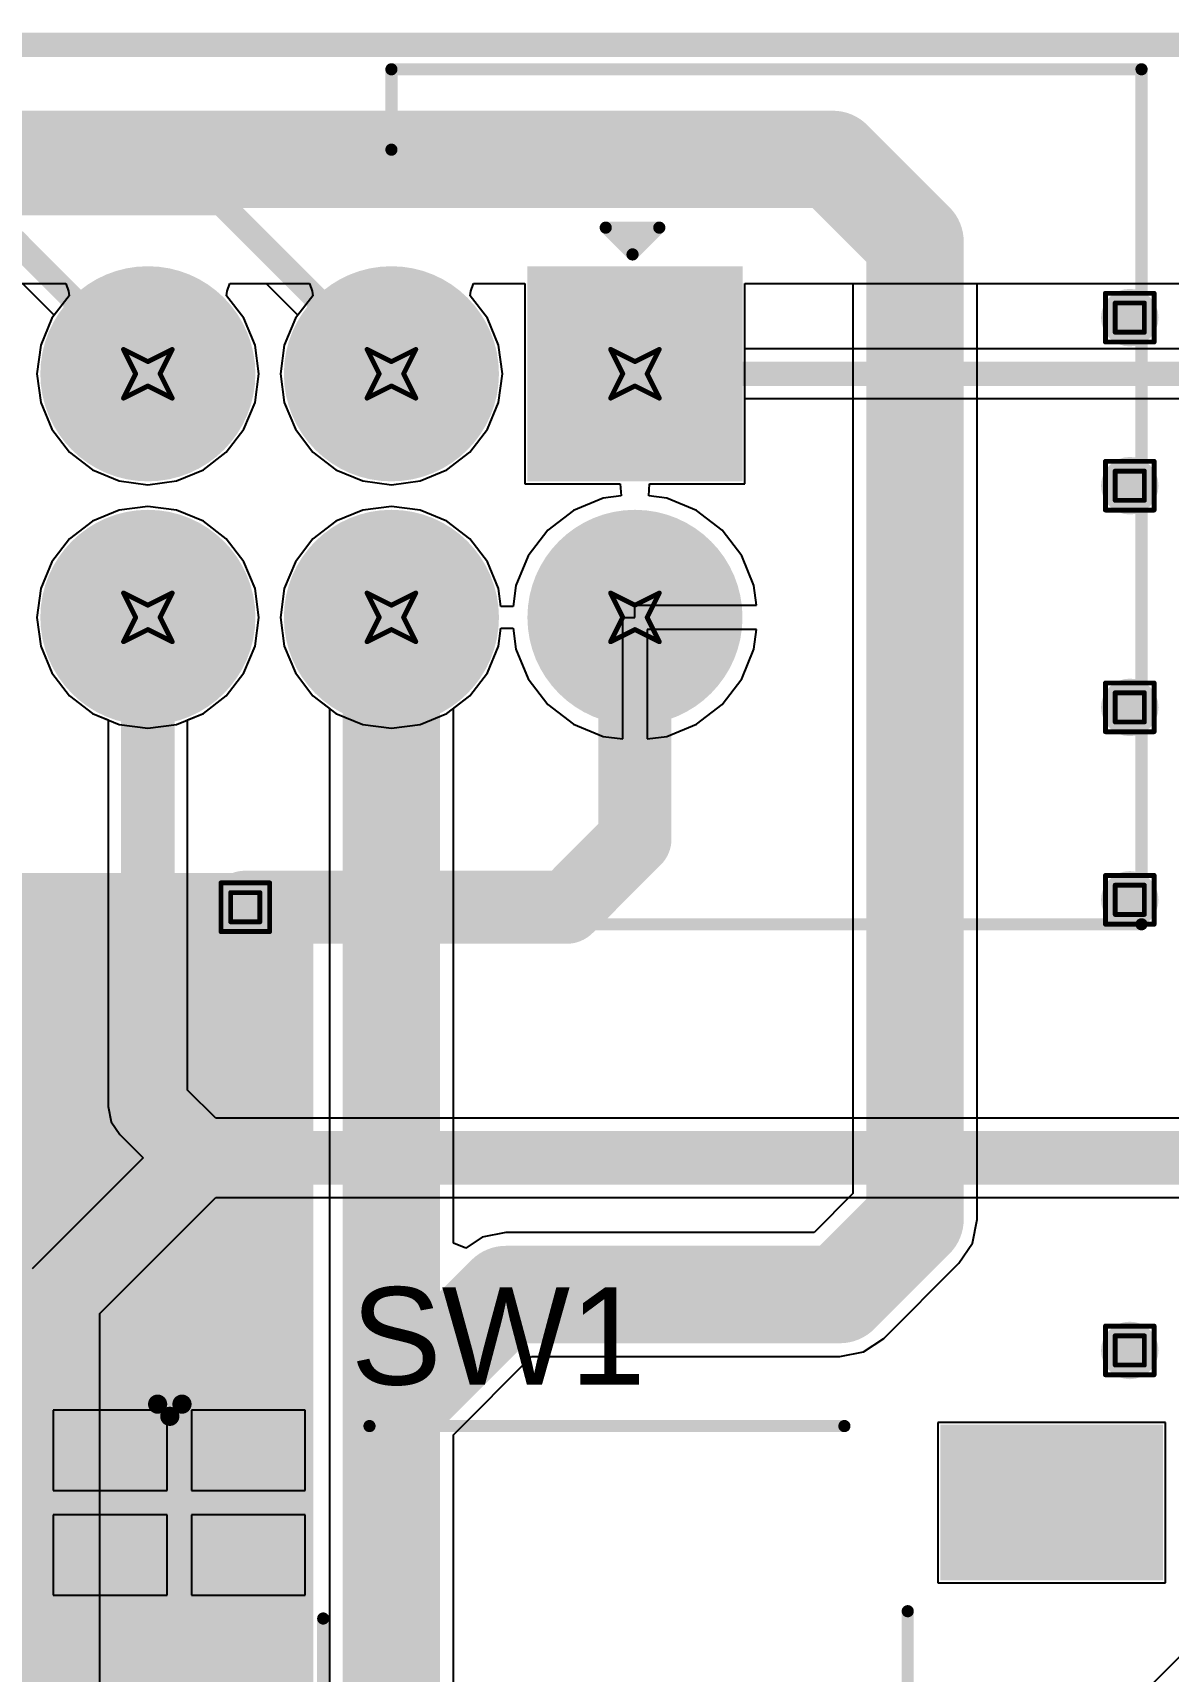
# Model space of a CAD drawing. Header units: inches. Extents: x -0.3 to 9.9, y -0.4 to 5.
# Drawn here: x 3.689 to 4.155, y 2.1 to 2.773 of the extents above; entities that cross this region are included whole.
import ezdxf

# ---------------------------------------------------------------- set-up
doc = ezdxf.new("R2010")
doc.units = ezdxf.units.IN
doc.header["$MEASUREMENT"] = 0
for name, color, linetype in [('Board Outline', 216, 'Continuous'), ('Bottom Layer', 5, 'Continuous'), ('Bottom Solder', 6, 'Continuous'), ('Drill Drawing', 1, 'Continuous'), ('Multi-Layer', 9, 'Continuous'), ('Pad Holes', 156, 'Continuous'), ('Top Layer', 1, 'Continuous'), ('Top Overlay', 2, 'Continuous'), ('Top Paste', 8, 'Continuous'), ('Top Solder', 216, 'Continuous'), ('Via Holes', 16, 'Continuous')]:
    doc.layers.add(name, color=color, linetype=linetype)
doc.styles.add('Arial', font='', dxfattribs={"height": 0.2})
doc.styles.get('Arial').set_extended_font_data('Arial')

# ---------------------------------------------------------------- blocks, each defined once
blk = doc.blocks.new('TL3301NF160QG_60')
at = {"layer": 'Top Layer'}
for points in [[(-0.1374, 0.06063), (-0.22087, 0.06063), (-0.22087, 0.11654), (-0.1374, 0.11654)], [(0.22087, 0.06063), (0.1374, 0.06063), (0.1374, 0.11654), (0.22087, 0.11654)], [(-0.1374, -0.11654), (-0.22087, -0.11654), (-0.22087, -0.06063), (-0.1374, -0.06063)], [(0.22087, -0.11654), (0.1374, -0.11654), (0.1374, -0.06063), (0.22087, -0.06063)]]:
    blk.add_hatch(color=1, dxfattribs=at).paths.add_polyline_path(points)
at = {"layer": 'Top Paste'}
for points in [[(-0.1374, 0.06063), (-0.22087, 0.06063), (-0.22087, 0.11654), (-0.1374, 0.11654)], [(0.22087, 0.06063), (0.1374, 0.06063), (0.1374, 0.11654), (0.22087, 0.11654)], [(-0.1374, -0.11654), (-0.22087, -0.11654), (-0.22087, -0.06063), (-0.1374, -0.06063)], [(0.22087, -0.11654), (0.1374, -0.11654), (0.1374, -0.06063), (0.22087, -0.06063)]]:
    blk.add_hatch(color=8, dxfattribs=at).paths.add_polyline_path(points)
at = {"layer": 'Top Solder'}
for points in [[(-0.1334, 0.05663), (-0.22487, 0.05663), (-0.22487, 0.12054), (-0.1334, 0.12054)], [(0.22487, 0.05663), (0.1334, 0.05663), (0.1334, 0.12054), (0.22487, 0.12054)], [(-0.1334, -0.12054), (-0.22487, -0.12054), (-0.22487, -0.05663), (-0.1334, -0.05663)], [(0.22487, -0.12054), (0.1334, -0.12054), (0.1334, -0.05663), (0.22487, -0.05663)]]:
    blk.add_hatch(color=216, dxfattribs=at).paths.add_polyline_path(points)
at = {"layer": 'Top Overlay'}
for points, const_width in [([(-0.188, 0.129), (-0.183, 0.124)], 0.00787), ([(-0.188, 0.129), (-0.178, 0.129)], 0.00787), ([(-0.183, 0.124), (-0.178, 0.129)], 0.00787), ([(-0.101, 0.12), (0.094, 0.12)], 0.005), ([(-0.12, -0.044), (-0.12, 0.041)], 0.005), ([(0.12, -0.041), (0.12, 0.044)], 0.005), ([(-0.094, -0.12), (0.101, -0.12)], 0.005)]:
    blk.add_lwpolyline(points, dxfattribs=dict(at, const_width=const_width))
for points, const_width in [([(-0.18997, 0.129, 1), (-0.18603, 0.129, 1)], 0.00394), ([(-0.18997, 0.129, 1), (-0.18603, 0.129, 1)], 0.00394), ([(-0.18497, 0.124, 1), (-0.18103, 0.124, 1)], 0.00394), ([(-0.18497, 0.124, 1), (-0.18103, 0.124, 1)], 0.00394), ([(-0.17997, 0.129, 1), (-0.17603, 0.129, 1)], 0.00394), ([(-0.17997, 0.129, 1), (-0.17603, 0.129, 1)], 0.00394), ([(-0.10225, 0.12, 1), (-0.09975, 0.12, 1)], 0.0025), ([(0.09275, 0.12, 1), (0.09525, 0.12, 1)], 0.0025), ([(-0.12125, 0.041, 1), (-0.11875, 0.041, 1)], 0.0025), ([(0.11875, 0.044, 1), (0.12125, 0.044, 1)], 0.0025), ([(0.11875, -0.041, 1), (0.12125, -0.041, 1)], 0.0025), ([(-0.12125, -0.044, 1), (-0.11875, -0.044, 1)], 0.0025), ([(-0.09525, -0.12, 1), (-0.09275, -0.12, 1)], 0.0025), ([(0.09975, -0.12, 1), (0.10225, -0.12, 1)], 0.0025)]:
    blk.add_lwpolyline(points, format="xyb", close=True, dxfattribs=dict(at, const_width=const_width))
blk = doc.blocks.new('BH254V_10P_123')
at = {"layer": 'Bottom Layer'}
h = blk.add_hatch(color=5, dxfattribs=at)
edge = h.paths.add_edge_path()
edge.add_arc((-0.2, 0.05), 0.04016, 0, 360)
h = blk.add_hatch(color=5, dxfattribs=at)
edge = h.paths.add_edge_path()
edge.add_arc((-0.1, 0.05), 0.04016, 0, 360)
h = blk.add_hatch(color=5, dxfattribs=at)
edge = h.paths.add_edge_path()
edge.add_arc((0, 0.05), 0.04016, 0, 360)
blk.add_hatch(color=5, dxfattribs=at).paths.add_polyline_path([(-0.24016, -0.00984), (-0.15984, -0.00984), (-0.15984, -0.09016), (-0.24016, -0.09016)])
h = blk.add_hatch(color=5, dxfattribs=at)
edge = h.paths.add_edge_path()
edge.add_arc((-0.1, -0.05), 0.04016, 0, 360)
h = blk.add_hatch(color=5, dxfattribs=at)
edge = h.paths.add_edge_path()
edge.add_arc((0, -0.05), 0.04016, 0, 360)
at = {"layer": 'Bottom Solder'}
h = blk.add_hatch(color=6, dxfattribs=at)
edge = h.paths.add_edge_path()
edge.add_arc((-0.2, 0.05), 0.04416, 0, 360)
h = blk.add_hatch(color=6, dxfattribs=at)
edge = h.paths.add_edge_path()
edge.add_arc((-0.1, 0.05), 0.04416, 0, 360)
h = blk.add_hatch(color=6, dxfattribs=at)
edge = h.paths.add_edge_path()
edge.add_arc((0, 0.05), 0.04416, 0, 360)
blk.add_hatch(color=6, dxfattribs=at).paths.add_polyline_path([(-0.24416, -0.00584), (-0.15584, -0.00584), (-0.15584, -0.09416), (-0.24416, -0.09416)])
h = blk.add_hatch(color=6, dxfattribs=at)
edge = h.paths.add_edge_path()
edge.add_arc((-0.1, -0.05), 0.04416, 0, 360)
h = blk.add_hatch(color=6, dxfattribs=at)
edge = h.paths.add_edge_path()
edge.add_arc((0, -0.05), 0.04416, 0, 360)
at = {"layer": 'Multi-Layer'}
h = blk.add_hatch(color=9, dxfattribs=at)
edge = h.paths.add_edge_path()
edge.add_arc((-0.2, 0.05), 0.04016, 0, 360)
h = blk.add_hatch(color=9, dxfattribs=at)
edge = h.paths.add_edge_path()
edge.add_arc((-0.1, 0.05), 0.04016, 0, 360)
h = blk.add_hatch(color=9, dxfattribs=at)
edge = h.paths.add_edge_path()
edge.add_arc((0, 0.05), 0.04016, 0, 360)
blk.add_hatch(color=9, dxfattribs=at).paths.add_polyline_path([(-0.24016, -0.00984), (-0.15984, -0.00984), (-0.15984, -0.09016), (-0.24016, -0.09016)])
h = blk.add_hatch(color=9, dxfattribs=at)
edge = h.paths.add_edge_path()
edge.add_arc((-0.1, -0.05), 0.04016, 0, 360)
h = blk.add_hatch(color=9, dxfattribs=at)
edge = h.paths.add_edge_path()
edge.add_arc((0, -0.05), 0.04016, 0, 360)
at = {"layer": 'Pad Holes'}
h = blk.add_hatch(color=7, dxfattribs=at)
edge = h.paths.add_edge_path()
edge.add_arc((-0.2, 0.05), 0.02008, 0, 360)
h = blk.add_hatch(color=7, dxfattribs=at)
edge = h.paths.add_edge_path()
edge.add_arc((-0.1, 0.05), 0.02008, 0, 360)
h = blk.add_hatch(color=7, dxfattribs=at)
edge = h.paths.add_edge_path()
edge.add_arc((0, 0.05), 0.02008, 0, 360)
h = blk.add_hatch(color=7, dxfattribs=at)
edge = h.paths.add_edge_path()
edge.add_arc((-0.2, -0.05), 0.02008, 0, 360)
h = blk.add_hatch(color=7, dxfattribs=at)
edge = h.paths.add_edge_path()
edge.add_arc((-0.1, -0.05), 0.02008, 0, 360)
h = blk.add_hatch(color=7, dxfattribs=at)
edge = h.paths.add_edge_path()
edge.add_arc((0, -0.05), 0.02008, 0, 360)
at = {"layer": 'Top Layer'}
h = blk.add_hatch(color=1, dxfattribs=at)
edge = h.paths.add_edge_path()
edge.add_arc((-0.2, 0.05), 0.04016, 0, 360)
h = blk.add_hatch(color=1, dxfattribs=at)
edge = h.paths.add_edge_path()
edge.add_arc((-0.1, 0.05), 0.04016, 0, 360)
h = blk.add_hatch(color=1, dxfattribs=at)
edge = h.paths.add_edge_path()
edge.add_arc((0, 0.05), 0.04016, 0, 360)
blk.add_hatch(color=1, dxfattribs=at).paths.add_polyline_path([(-0.24016, -0.00984), (-0.15984, -0.00984), (-0.15984, -0.09016), (-0.24016, -0.09016)])
h = blk.add_hatch(color=1, dxfattribs=at)
edge = h.paths.add_edge_path()
edge.add_arc((-0.1, -0.05), 0.04016, 0, 360)
h = blk.add_hatch(color=1, dxfattribs=at)
edge = h.paths.add_edge_path()
edge.add_arc((0, -0.05), 0.04016, 0, 360)
at = {"layer": 'Top Overlay'}
blk.add_hatch(color=2, dxfattribs=at).paths.add_polyline_path([(-0.1935, -0.102), (-0.205, -0.102), (-0.205, -0.1095), (-0.1935, -0.1095)])
at = {"layer": 'Top Solder'}
h = blk.add_hatch(color=216, dxfattribs=at)
edge = h.paths.add_edge_path()
edge.add_arc((-0.2, 0.05), 0.04416, 0, 360)
h = blk.add_hatch(color=216, dxfattribs=at)
edge = h.paths.add_edge_path()
edge.add_arc((-0.1, 0.05), 0.04416, 0, 360)
h = blk.add_hatch(color=216, dxfattribs=at)
edge = h.paths.add_edge_path()
edge.add_arc((0, 0.05), 0.04416, 0, 360)
blk.add_hatch(color=216, dxfattribs=at).paths.add_polyline_path([(-0.24416, -0.00584), (-0.15584, -0.00584), (-0.15584, -0.09416), (-0.24416, -0.09416)])
h = blk.add_hatch(color=216, dxfattribs=at)
edge = h.paths.add_edge_path()
edge.add_arc((-0.1, -0.05), 0.04416, 0, 360)
h = blk.add_hatch(color=216, dxfattribs=at)
edge = h.paths.add_edge_path()
edge.add_arc((0, -0.05), 0.04416, 0, 360)
at = {"layer": 'Top Overlay', "const_width": 0.005}
for points in [[(-0.408, 0.176), (-0.408, -0.175)], [(0.407, 0.176), (-0.408, 0.176)], [(-0.199, -0.099), (-0.21, -0.11)], [(-0.188, -0.11), (-0.199, -0.099)], [(-0.188, -0.11), (-0.21, -0.11)], [(-0.1, -0.142), (-0.1, -0.175)], [(0.099, -0.142), (-0.1, -0.142)], [(-0.1, -0.175), (-0.408, -0.175)]]:
    blk.add_lwpolyline(points, dxfattribs=at)
at = {"layer": 'Top Overlay', "const_width": 0.0025}
for points in [[(-0.40925, 0.176, 1), (-0.40675, 0.176, 1)], [(-0.40925, 0.176, 1), (-0.40675, 0.176, 1)], [(-0.20025, -0.099, 1), (-0.19775, -0.099, 1)], [(-0.20025, -0.099, 1), (-0.19775, -0.099, 1)], [(-0.21125, -0.11, 1), (-0.20875, -0.11, 1)], [(-0.21125, -0.11, 1), (-0.20875, -0.11, 1)], [(-0.18925, -0.11, 1), (-0.18675, -0.11, 1)], [(-0.18925, -0.11, 1), (-0.18675, -0.11, 1)], [(-0.10125, -0.142, 1), (-0.09875, -0.142, 1)], [(-0.10125, -0.142, 1), (-0.09875, -0.142, 1)], [(-0.40925, -0.175, 1), (-0.40675, -0.175, 1)], [(-0.40925, -0.175, 1), (-0.40675, -0.175, 1)], [(-0.10125, -0.175, 1), (-0.09875, -0.175, 1)], [(-0.10125, -0.175, 1), (-0.09875, -0.175, 1)]]:
    blk.add_lwpolyline(points, format="xyb", close=True, dxfattribs=at)

msp = doc.modelspace()

# ---------------------------------------------------------------- hatches: boundary and pattern name
at = {"layer": 'Bottom Layer'}
h = msp.add_hatch(color=5, dxfattribs=at)
edge = h.paths.add_edge_path()
edge.add_arc((4.139, 2.656), 0.01181, 0, 360)
h = msp.add_hatch(color=5, dxfattribs=at)
edge = h.paths.add_edge_path()
edge.add_arc((4.139, 2.587), 0.01181, 0, 360)
h = msp.add_hatch(color=5, dxfattribs=at)
edge = h.paths.add_edge_path()
edge.add_arc((4.139, 2.496), 0.01181, 0, 360)
h = msp.add_hatch(color=5, dxfattribs=at)
edge = h.paths.add_edge_path()
edge.add_arc((4.139, 2.417), 0.01181, 0, 360)
h = msp.add_hatch(color=5, dxfattribs=at)
edge = h.paths.add_edge_path()
edge.add_arc((3.77582, 2.41395), 0.01181, 0, 360)
h = msp.add_hatch(color=5, dxfattribs=at)
edge = h.paths.add_edge_path()
edge.add_arc((4.139, 2.232), 0.01181, 0, 360)
at = {"layer": 'Bottom Solder'}
h = msp.add_hatch(color=6, dxfattribs=at)
edge = h.paths.add_edge_path()
edge.add_arc((4.139, 2.656), 0.00591, 0, 360)
h = msp.add_hatch(color=6, dxfattribs=at)
edge = h.paths.add_edge_path()
edge.add_arc((4.139, 2.587), 0.00591, 0, 360)
h = msp.add_hatch(color=6, dxfattribs=at)
edge = h.paths.add_edge_path()
edge.add_arc((4.139, 2.496), 0.00591, 0, 360)
h = msp.add_hatch(color=6, dxfattribs=at)
edge = h.paths.add_edge_path()
edge.add_arc((4.139, 2.417), 0.00591, 0, 360)
h = msp.add_hatch(color=6, dxfattribs=at)
edge = h.paths.add_edge_path()
edge.add_arc((3.77582, 2.41395), 0.00591, 0, 360)
h = msp.add_hatch(color=6, dxfattribs=at)
edge = h.paths.add_edge_path()
edge.add_arc((4.139, 2.232), 0.00591, 0, 360)
at = {"layer": 'Top Layer'}
h = msp.add_hatch(color=1, dxfattribs=at)
edge = h.paths.add_edge_path()
edge.add_arc((4.139, 2.656), 0.01181, 0, 360)
h = msp.add_hatch(color=1, dxfattribs=at)
edge = h.paths.add_edge_path()
edge.add_arc((4.139, 2.587), 0.01181, 0, 360)
h = msp.add_hatch(color=1, dxfattribs=at)
edge = h.paths.add_edge_path()
edge.add_arc((4.139, 2.496), 0.01181, 0, 360)
h = msp.add_hatch(color=1, dxfattribs=at)
edge = h.paths.add_edge_path()
edge.add_arc((4.139, 2.417), 0.01181, 0, 360)
msp.add_hatch(color=1, dxfattribs=at).paths.add_polyline_path([(3.47282, 2.05452), (3.80382, 2.05452), (3.80382, 2.42795), (3.47282, 2.42795)])
h = msp.add_hatch(color=1, dxfattribs=at)
edge = h.paths.add_edge_path()
edge.add_arc((3.77582, 2.41395), 0.01181, 0, 360)
h = msp.add_hatch(color=1, dxfattribs=at)
edge = h.paths.add_edge_path()
edge.add_arc((4.139, 2.232), 0.01181, 0, 360)
at = {"layer": 'Top Solder'}
h = msp.add_hatch(color=216, dxfattribs=at)
edge = h.paths.add_edge_path()
edge.add_arc((4.139, 2.656), 0.00591, 0, 360)
h = msp.add_hatch(color=216, dxfattribs=at)
edge = h.paths.add_edge_path()
edge.add_arc((4.139, 2.587), 0.00591, 0, 360)
h = msp.add_hatch(color=216, dxfattribs=at)
edge = h.paths.add_edge_path()
edge.add_arc((4.139, 2.496), 0.00591, 0, 360)
h = msp.add_hatch(color=216, dxfattribs=at)
edge = h.paths.add_edge_path()
edge.add_arc((4.139, 2.417), 0.00591, 0, 360)
h = msp.add_hatch(color=216, dxfattribs=at)
edge = h.paths.add_edge_path()
edge.add_arc((3.77582, 2.41395), 0.00591, 0, 360)
h = msp.add_hatch(color=216, dxfattribs=at)
edge = h.paths.add_edge_path()
edge.add_arc((4.139, 2.232), 0.00591, 0, 360)
at = {"layer": 'Via Holes'}
h = msp.add_hatch(color=7, dxfattribs=at)
edge = h.paths.add_edge_path()
edge.add_arc((4.139, 2.656), 0.00591, 0, 360)
h = msp.add_hatch(color=7, dxfattribs=at)
edge = h.paths.add_edge_path()
edge.add_arc((4.139, 2.587), 0.00591, 0, 360)
h = msp.add_hatch(color=7, dxfattribs=at)
edge = h.paths.add_edge_path()
edge.add_arc((4.139, 2.496), 0.00591, 0, 360)
h = msp.add_hatch(color=7, dxfattribs=at)
edge = h.paths.add_edge_path()
edge.add_arc((4.139, 2.417), 0.00591, 0, 360)
h = msp.add_hatch(color=7, dxfattribs=at)
edge = h.paths.add_edge_path()
edge.add_arc((3.77582, 2.41395), 0.00591, 0, 360)
h = msp.add_hatch(color=7, dxfattribs=at)
edge = h.paths.add_edge_path()
edge.add_arc((4.139, 2.232), 0.00591, 0, 360)

# ---------------------------------------------------------------- linework, layer by layer
at = {"layer": 'Board Outline', "const_width": 0.01}
msp.add_lwpolyline([(-0.11718, 2.76795), (4.62523, 2.76795)], dxfattribs=at)
at = {"layer": 'Bottom Layer'}
for p, q in [((3.68435, 2.67), (3.69736, 2.657)), ((3.76815, 2.665), (3.76841, 2.66682)), ((3.77527, 2.65572), (3.76815, 2.665)), ((3.76841, 2.66682), (3.76949, 2.67)), ((3.76949, 2.67), (3.78435, 2.67)), ((3.78435, 2.67), (3.79736, 2.657)), ((3.86815, 2.665), (3.86841, 2.66682)), ((3.87527, 2.65572), (3.86815, 2.665)), ((3.86841, 2.66682), (3.86949, 2.67)), ((3.86949, 2.67), (3.89067, 2.67)), ((3.89067, 2.67), (3.89067, 2.58779)), ((3.98098, 2.64314), (3.98098, 2.67)), ((3.98098, 2.67), (4.40193, 2.67)), ((3.69736, 2.657), (3.69638, 2.65572)), ((3.79736, 2.657), (3.79638, 2.65572)), ((3.69638, 2.65572), (3.69183, 2.64474)), ((3.77982, 2.64474), (3.77527, 2.65572)), ((3.79638, 2.65572), (3.79183, 2.64474)), ((3.87982, 2.64474), (3.87527, 2.65572)), ((3.69183, 2.64474), (3.69028, 2.63295)), ((3.78137, 2.63295), (3.77982, 2.64474)), ((3.79183, 2.64474), (3.79028, 2.63295)), ((3.88137, 2.63295), (3.87982, 2.64474)), ((4.28382, 2.64314), (3.98098, 2.64314)), ((3.69028, 2.63295), (3.69183, 2.62116)), ((3.77982, 2.62116), (3.78137, 2.63295)), ((3.79028, 2.63295), (3.79183, 2.62116)), ((3.87982, 2.62116), (3.88137, 2.63295)), ((3.69183, 2.62116), (3.69638, 2.61017)), ((3.77527, 2.61017), (3.77982, 2.62116)), ((3.79183, 2.62116), (3.79638, 2.61017)), ((3.87527, 2.61017), (3.87982, 2.62116)), ((3.98098, 2.58779), (3.98098, 2.62275)), ((3.98098, 2.62275), (4.2796, 2.62275)), ((3.69638, 2.61017), (3.70362, 2.60074)), ((3.76803, 2.60074), (3.77527, 2.61017)), ((3.79638, 2.61017), (3.80362, 2.60074)), ((3.86803, 2.60074), (3.87527, 2.61017)), ((3.70362, 2.60074), (3.71305, 2.5935)), ((3.7586, 2.5935), (3.76803, 2.60074)), ((3.80362, 2.60074), (3.81305, 2.5935)), ((3.8586, 2.5935), (3.86803, 2.60074)), ((3.71305, 2.5935), (3.72403, 2.58895)), ((3.74761, 2.58895), (3.7586, 2.5935)), ((3.81305, 2.5935), (3.82403, 2.58895)), ((3.84761, 2.58895), (3.8586, 2.5935)), ((3.72403, 2.58895), (3.73582, 2.5874)), ((3.73582, 2.5874), (3.74761, 2.58895)), ((3.82403, 2.58895), (3.83582, 2.5874)), ((3.83582, 2.5874), (3.84761, 2.58895)), ((3.89067, 2.58779), (3.92981, 2.58779)), ((3.92981, 2.58779), (3.93014, 2.58279)), ((3.9415, 2.58279), (3.94183, 2.58779)), ((3.94183, 2.58779), (3.98098, 2.58779)), ((3.72403, 2.57694), (3.71305, 2.57239)), ((3.73582, 2.5785), (3.72403, 2.57694)), ((3.74761, 2.57694), (3.73582, 2.5785)), ((3.7586, 2.57239), (3.74761, 2.57694)), ((3.82403, 2.57694), (3.81305, 2.57239)), ((3.83582, 2.5785), (3.82403, 2.57694)), ((3.84761, 2.57694), (3.83582, 2.5785)), ((3.8586, 2.57239), (3.84761, 2.57694)), ((3.91053, 2.57676), (3.90005, 2.56872)), ((3.92273, 2.58182), (3.91053, 2.57676)), ((3.93014, 2.58279), (3.92273, 2.58182)), ((3.94892, 2.58182), (3.9415, 2.58279)), ((3.96112, 2.57676), (3.94892, 2.58182)), ((3.9716, 2.56872), (3.96112, 2.57676)), ((3.71305, 2.57239), (3.70362, 2.56516)), ((3.76803, 2.56516), (3.7586, 2.57239)), ((3.81305, 2.57239), (3.80362, 2.56516)), ((3.86803, 2.56516), (3.8586, 2.57239)), ((3.70362, 2.56516), (3.69638, 2.55572)), ((3.77527, 2.55572), (3.76803, 2.56516)), ((3.80362, 2.56516), (3.79638, 2.55572)), ((3.87527, 2.55572), (3.86803, 2.56516)), ((3.90005, 2.56872), (3.89201, 2.55824)), ((3.97964, 2.55824), (3.9716, 2.56872)), ((3.89201, 2.55824), (3.88696, 2.54604)), ((3.98469, 2.54604), (3.97964, 2.55824)), ((3.69638, 2.55572), (3.69183, 2.54474)), ((3.77982, 2.54474), (3.77527, 2.55572)), ((3.79638, 2.55572), (3.79183, 2.54474)), ((3.87982, 2.54474), (3.87527, 2.55572)), ((3.69183, 2.54474), (3.69028, 2.53295)), ((3.78137, 2.53295), (3.77982, 2.54474)), ((3.79183, 2.54474), (3.79028, 2.53295)), ((3.88078, 2.53743), (3.87982, 2.54474)), ((3.88696, 2.54604), (3.88582, 2.53743)), ((3.98575, 2.53795), (3.98469, 2.54604)), ((3.88582, 2.53743), (3.88078, 2.53743)), ((3.93582, 2.53295), (3.93582, 2.53795)), ((3.93582, 2.53795), (3.98575, 2.53795)), ((3.69028, 2.53295), (3.69183, 2.52116)), ((3.77982, 2.52116), (3.78137, 2.53295)), ((3.79028, 2.53295), (3.79183, 2.52116)), ((3.93082, 2.48302), (3.93082, 2.53295)), ((3.93082, 2.53295), (3.93582, 2.53295)), ((3.87982, 2.52116), (3.88078, 2.52846)), ((3.88078, 2.52846), (3.88582, 2.52846)), ((3.88582, 2.52846), (3.88696, 2.51985)), ((3.98575, 2.52795), (3.94082, 2.52795)), ((3.94082, 2.52795), (3.94082, 2.48302)), ((3.98469, 2.51985), (3.98575, 2.52795)), ((3.69183, 2.52116), (3.69638, 2.51017)), ((3.77527, 2.51017), (3.77982, 2.52116)), ((3.79183, 2.52116), (3.79638, 2.51017)), ((3.87527, 2.51017), (3.87982, 2.52116)), ((3.88696, 2.51985), (3.89201, 2.50765)), ((3.97964, 2.50765), (3.98469, 2.51985)), ((3.69638, 2.51017), (3.70362, 2.50074)), ((3.76803, 2.50074), (3.77527, 2.51017)), ((3.79638, 2.51017), (3.80362, 2.50074)), ((3.86803, 2.50074), (3.87527, 2.51017)), ((3.89201, 2.50765), (3.90005, 2.49718)), ((3.9716, 2.49718), (3.97964, 2.50765)), ((3.70362, 2.50074), (3.71305, 2.4935)), ((3.7586, 2.4935), (3.76803, 2.50074)), ((3.80362, 2.50074), (3.81305, 2.4935)), ((3.8586, 2.4935), (3.86803, 2.50074)), ((3.90005, 2.49718), (3.91053, 2.48914)), ((3.96112, 2.48914), (3.9716, 2.49718)), ((3.71305, 2.4935), (3.71951, 2.49083)), ((3.71951, 2.49083), (3.71951, 2.33216)), ((3.75214, 2.49083), (3.7586, 2.4935)), ((3.75214, 2.33892), (3.75214, 2.49083)), ((3.81305, 2.4935), (3.82403, 2.48895)), ((3.82403, 2.48895), (3.83582, 2.4874)), ((3.83582, 2.4874), (3.84761, 2.48895)), ((3.84761, 2.48895), (3.8586, 2.4935)), ((3.91053, 2.48914), (3.92273, 2.48408)), ((3.94892, 2.48408), (3.96112, 2.48914)), ((3.92273, 2.48408), (3.93082, 2.48302)), ((3.94082, 2.48302), (3.94892, 2.48408)), ((3.76369, 2.32737), (3.75214, 2.33892)), ((3.71951, 2.33216), (3.72075, 2.32592)), ((4.40271, 2.32737), (3.76369, 2.32737)), ((3.72075, 2.32592), (3.72429, 2.32063)), ((3.72429, 2.32063), (3.73386, 2.31106)), ((3.73386, 2.31106), (3.68829, 2.26548)), ((3.71614, 2.24719), (3.76369, 2.29474)), ((3.76369, 2.29474), (4.39596, 2.29474)), ((3.71614, 1.96111), (3.71614, 2.24719)), ((4.18502, 2.13188), (3.91066, 1.85752))]:
    msp.add_line(p, q, dxfattribs=at)
for points, const_width in [([(3.47161, 2.70295), (3.76582, 2.70295)], 0.01), ([(3.76582, 2.70295), (3.83582, 2.63295)], 0.01), ([(3.68082, 2.68795), (3.73582, 2.63295)], 0.01), ([(3.93582, 2.63295), (4.28382, 2.63295)], 0.01), ([(3.73582, 2.33216), (3.73582, 2.53295)], 0.022), ([(3.93582, 2.44195), (3.93582, 2.53295)], 0.03), ([(3.90782, 2.41395), (3.93582, 2.44195)], 0.03), ([(3.77582, 2.41395), (3.90782, 2.41395)], 0.03), ([(3.73582, 2.33216), (3.75693, 2.31106)], 0.022), ([(3.69982, 2.25395), (3.75693, 2.31106)], 0.022), ([(3.75693, 2.31106), (4.40271, 2.31106)], 0.022), ([(3.69982, 1.957), (3.69982, 2.25395)], 0.022)]:
    msp.add_lwpolyline(points, dxfattribs=dict(at, const_width=const_width))
for points, const_width in [([(3.76332, 2.70295, 1), (3.76832, 2.70295, 1)], 0.005), ([(3.76332, 2.70295, 1), (3.76832, 2.70295, 1)], 0.005), ([(3.73332, 2.63295, 1), (3.73832, 2.63295, 1)], 0.005), ([(3.83332, 2.63295, 1), (3.83832, 2.63295, 1)], 0.005), ([(3.93332, 2.63295, 1), (3.93832, 2.63295, 1)], 0.005), ([(3.73032, 2.53295, 1), (3.74132, 2.53295, 1)], 0.011), ([(3.92832, 2.53295, 1), (3.94332, 2.53295, 1)], 0.015), ([(3.92832, 2.44195, 1), (3.94332, 2.44195, 1)], 0.015), ([(3.92832, 2.44195, 1), (3.94332, 2.44195, 1)], 0.015), ([(3.76832, 2.41395, 1), (3.78332, 2.41395, 1)], 0.015), ([(3.90032, 2.41395, 1), (3.91532, 2.41395, 1)], 0.015), ([(3.90032, 2.41395, 1), (3.91532, 2.41395, 1)], 0.015), ([(3.73032, 2.33216, 1), (3.74132, 2.33216, 1)], 0.011), ([(3.73032, 2.33216, 1), (3.74132, 2.33216, 1)], 0.011), ([(3.75143, 2.31106, 1), (3.76243, 2.31106, 1)], 0.011), ([(3.75143, 2.31106, 1), (3.76243, 2.31106, 1)], 0.011), ([(3.75143, 2.31106, 1), (3.76243, 2.31106, 1)], 0.011), ([(3.69432, 2.25395, 1), (3.70532, 2.25395, 1)], 0.011), ([(3.69432, 2.25395, 1), (3.70532, 2.25395, 1)], 0.011)]:
    msp.add_lwpolyline(points, format="xyb", close=True, dxfattribs=dict(at, const_width=const_width))
at = {"layer": 'Drill Drawing', "const_width": 0.002}
for points in [[(4.129, 2.666), (4.149, 2.666)], [(4.129, 2.646), (4.129, 2.666)], [(4.149, 2.646), (4.149, 2.666)], [(4.133, 2.662), (4.145, 2.662)], [(4.133, 2.65), (4.133, 2.662)], [(4.145, 2.65), (4.145, 2.662)], [(4.133, 2.65), (4.145, 2.65)], [(3.72582, 2.64295), (3.73582, 2.63795)], [(3.72582, 2.64295), (3.73082, 2.63295)], [(3.73582, 2.63795), (3.74582, 2.64295)], [(3.74082, 2.63295), (3.74582, 2.64295)], [(3.82582, 2.64295), (3.83582, 2.63795)], [(3.82582, 2.64295), (3.83082, 2.63295)], [(3.83582, 2.63795), (3.84582, 2.64295)], [(3.84082, 2.63295), (3.84582, 2.64295)], [(3.92582, 2.64295), (3.93582, 2.63795)], [(3.92582, 2.64295), (3.93082, 2.63295)], [(3.93582, 2.63795), (3.94582, 2.64295)], [(3.94082, 2.63295), (3.94582, 2.64295)], [(4.129, 2.646), (4.149, 2.646)], [(3.72582, 2.62295), (3.73082, 2.63295)], [(3.74082, 2.63295), (3.74582, 2.62295)], [(3.82582, 2.62295), (3.83082, 2.63295)], [(3.84082, 2.63295), (3.84582, 2.62295)], [(3.92582, 2.62295), (3.93082, 2.63295)], [(3.94082, 2.63295), (3.94582, 2.62295)], [(3.72582, 2.62295), (3.73582, 2.62795)], [(3.73582, 2.62795), (3.74582, 2.62295)], [(3.82582, 2.62295), (3.83582, 2.62795)], [(3.83582, 2.62795), (3.84582, 2.62295)], [(3.92582, 2.62295), (3.93582, 2.62795)], [(3.93582, 2.62795), (3.94582, 2.62295)], [(4.129, 2.597), (4.149, 2.597)], [(4.129, 2.577), (4.129, 2.597)], [(4.149, 2.577), (4.149, 2.597)], [(4.133, 2.593), (4.145, 2.593)], [(4.133, 2.581), (4.133, 2.593)], [(4.145, 2.581), (4.145, 2.593)], [(4.129, 2.577), (4.149, 2.577)], [(4.133, 2.581), (4.145, 2.581)], [(3.72582, 2.54295), (3.73582, 2.53795)], [(3.72582, 2.54295), (3.73082, 2.53295)], [(3.73582, 2.53795), (3.74582, 2.54295)], [(3.74082, 2.53295), (3.74582, 2.54295)], [(3.82582, 2.54295), (3.83582, 2.53795)], [(3.82582, 2.54295), (3.83082, 2.53295)], [(3.83582, 2.53795), (3.84582, 2.54295)], [(3.84082, 2.53295), (3.84582, 2.54295)], [(3.92582, 2.54295), (3.93582, 2.53795)], [(3.92582, 2.54295), (3.93082, 2.53295)], [(3.93582, 2.53795), (3.94582, 2.54295)], [(3.94082, 2.53295), (3.94582, 2.54295)], [(3.72582, 2.52295), (3.73082, 2.53295)], [(3.74082, 2.53295), (3.74582, 2.52295)], [(3.82582, 2.52295), (3.83082, 2.53295)], [(3.84082, 2.53295), (3.84582, 2.52295)], [(3.92582, 2.52295), (3.93082, 2.53295)], [(3.94082, 2.53295), (3.94582, 2.52295)], [(3.72582, 2.52295), (3.73582, 2.52795)], [(3.73582, 2.52795), (3.74582, 2.52295)], [(3.82582, 2.52295), (3.83582, 2.52795)], [(3.83582, 2.52795), (3.84582, 2.52295)], [(3.92582, 2.52295), (3.93582, 2.52795)], [(3.93582, 2.52795), (3.94582, 2.52295)], [(4.129, 2.506), (4.149, 2.506)], [(4.129, 2.486), (4.129, 2.506)], [(4.133, 2.502), (4.145, 2.502)], [(4.133, 2.49), (4.133, 2.502)], [(4.145, 2.49), (4.145, 2.502)], [(4.149, 2.486), (4.149, 2.506)], [(4.133, 2.49), (4.145, 2.49)], [(4.129, 2.486), (4.149, 2.486)], [(3.76582, 2.42395), (3.78582, 2.42395)], [(3.76582, 2.40395), (3.76582, 2.42395)], [(3.78582, 2.40395), (3.78582, 2.42395)], [(4.129, 2.427), (4.149, 2.427)], [(4.129, 2.407), (4.129, 2.427)], [(4.133, 2.423), (4.145, 2.423)], [(4.133, 2.411), (4.133, 2.423)], [(4.145, 2.411), (4.145, 2.423)], [(4.149, 2.407), (4.149, 2.427)], [(3.76982, 2.41995), (3.78182, 2.41995)], [(3.76982, 2.40795), (3.76982, 2.41995)], [(3.78182, 2.40795), (3.78182, 2.41995)], [(3.76982, 2.40795), (3.78182, 2.40795)], [(4.133, 2.411), (4.145, 2.411)], [(3.76582, 2.40395), (3.78582, 2.40395)], [(4.129, 2.407), (4.149, 2.407)], [(4.129, 2.242), (4.149, 2.242)], [(4.129, 2.222), (4.129, 2.242)], [(4.149, 2.222), (4.149, 2.242)], [(4.133, 2.238), (4.145, 2.238)], [(4.133, 2.226), (4.133, 2.238)], [(4.145, 2.226), (4.145, 2.238)], [(4.133, 2.226), (4.145, 2.226)], [(4.129, 2.222), (4.149, 2.222)]]:
    msp.add_lwpolyline(points, dxfattribs=at)
at = {"layer": 'Drill Drawing', "const_width": 0.001}
for points in [[(4.1285, 2.666, 1), (4.1295, 2.666, 1)], [(4.1285, 2.666, 1), (4.1295, 2.666, 1)], [(4.1485, 2.666, 1), (4.1495, 2.666, 1)], [(4.1485, 2.666, 1), (4.1495, 2.666, 1)], [(4.1325, 2.662, 1), (4.1335, 2.662, 1)], [(4.1325, 2.662, 1), (4.1335, 2.662, 1)], [(4.1445, 2.662, 1), (4.1455, 2.662, 1)], [(4.1445, 2.662, 1), (4.1455, 2.662, 1)], [(4.1325, 2.65, 1), (4.1335, 2.65, 1)], [(4.1325, 2.65, 1), (4.1335, 2.65, 1)], [(4.1445, 2.65, 1), (4.1455, 2.65, 1)], [(4.1445, 2.65, 1), (4.1455, 2.65, 1)], [(3.72532, 2.64295, 1), (3.72632, 2.64295, 1)], [(3.72532, 2.64295, 1), (3.72632, 2.64295, 1)], [(3.74532, 2.64295, 1), (3.74632, 2.64295, 1)], [(3.74532, 2.64295, 1), (3.74632, 2.64295, 1)], [(3.82532, 2.64295, 1), (3.82632, 2.64295, 1)], [(3.82532, 2.64295, 1), (3.82632, 2.64295, 1)], [(3.84532, 2.64295, 1), (3.84632, 2.64295, 1)], [(3.84532, 2.64295, 1), (3.84632, 2.64295, 1)], [(3.92532, 2.64295, 1), (3.92632, 2.64295, 1)], [(3.92532, 2.64295, 1), (3.92632, 2.64295, 1)], [(3.94532, 2.64295, 1), (3.94632, 2.64295, 1)], [(3.94532, 2.64295, 1), (3.94632, 2.64295, 1)], [(4.1285, 2.646, 1), (4.1295, 2.646, 1)], [(4.1285, 2.646, 1), (4.1295, 2.646, 1)], [(4.1485, 2.646, 1), (4.1495, 2.646, 1)], [(4.1485, 2.646, 1), (4.1495, 2.646, 1)], [(3.73532, 2.63795, 1), (3.73632, 2.63795, 1)], [(3.73532, 2.63795, 1), (3.73632, 2.63795, 1)], [(3.83532, 2.63795, 1), (3.83632, 2.63795, 1)], [(3.83532, 2.63795, 1), (3.83632, 2.63795, 1)], [(3.93532, 2.63795, 1), (3.93632, 2.63795, 1)], [(3.93532, 2.63795, 1), (3.93632, 2.63795, 1)], [(3.73032, 2.63295, 1), (3.73132, 2.63295, 1)], [(3.73032, 2.63295, 1), (3.73132, 2.63295, 1)], [(3.74032, 2.63295, 1), (3.74132, 2.63295, 1)], [(3.74032, 2.63295, 1), (3.74132, 2.63295, 1)], [(3.83032, 2.63295, 1), (3.83132, 2.63295, 1)], [(3.83032, 2.63295, 1), (3.83132, 2.63295, 1)], [(3.84032, 2.63295, 1), (3.84132, 2.63295, 1)], [(3.84032, 2.63295, 1), (3.84132, 2.63295, 1)], [(3.93032, 2.63295, 1), (3.93132, 2.63295, 1)], [(3.93032, 2.63295, 1), (3.93132, 2.63295, 1)], [(3.94032, 2.63295, 1), (3.94132, 2.63295, 1)], [(3.94032, 2.63295, 1), (3.94132, 2.63295, 1)], [(3.72532, 2.62295, 1), (3.72632, 2.62295, 1)], [(3.72532, 2.62295, 1), (3.72632, 2.62295, 1)], [(3.73532, 2.62795, 1), (3.73632, 2.62795, 1)], [(3.73532, 2.62795, 1), (3.73632, 2.62795, 1)], [(3.74532, 2.62295, 1), (3.74632, 2.62295, 1)], [(3.74532, 2.62295, 1), (3.74632, 2.62295, 1)], [(3.82532, 2.62295, 1), (3.82632, 2.62295, 1)], [(3.82532, 2.62295, 1), (3.82632, 2.62295, 1)], [(3.83532, 2.62795, 1), (3.83632, 2.62795, 1)], [(3.83532, 2.62795, 1), (3.83632, 2.62795, 1)], [(3.84532, 2.62295, 1), (3.84632, 2.62295, 1)], [(3.84532, 2.62295, 1), (3.84632, 2.62295, 1)], [(3.92532, 2.62295, 1), (3.92632, 2.62295, 1)], [(3.92532, 2.62295, 1), (3.92632, 2.62295, 1)], [(3.93532, 2.62795, 1), (3.93632, 2.62795, 1)], [(3.93532, 2.62795, 1), (3.93632, 2.62795, 1)], [(3.94532, 2.62295, 1), (3.94632, 2.62295, 1)], [(3.94532, 2.62295, 1), (3.94632, 2.62295, 1)], [(4.1285, 2.597, 1), (4.1295, 2.597, 1)], [(4.1285, 2.597, 1), (4.1295, 2.597, 1)], [(4.1485, 2.597, 1), (4.1495, 2.597, 1)], [(4.1485, 2.597, 1), (4.1495, 2.597, 1)], [(4.1325, 2.593, 1), (4.1335, 2.593, 1)], [(4.1325, 2.593, 1), (4.1335, 2.593, 1)], [(4.1445, 2.593, 1), (4.1455, 2.593, 1)], [(4.1445, 2.593, 1), (4.1455, 2.593, 1)], [(4.1285, 2.577, 1), (4.1295, 2.577, 1)], [(4.1285, 2.577, 1), (4.1295, 2.577, 1)], [(4.1325, 2.581, 1), (4.1335, 2.581, 1)], [(4.1325, 2.581, 1), (4.1335, 2.581, 1)], [(4.1445, 2.581, 1), (4.1455, 2.581, 1)], [(4.1445, 2.581, 1), (4.1455, 2.581, 1)], [(4.1485, 2.577, 1), (4.1495, 2.577, 1)], [(4.1485, 2.577, 1), (4.1495, 2.577, 1)], [(3.72532, 2.54295, 1), (3.72632, 2.54295, 1)], [(3.72532, 2.54295, 1), (3.72632, 2.54295, 1)], [(3.74532, 2.54295, 1), (3.74632, 2.54295, 1)], [(3.74532, 2.54295, 1), (3.74632, 2.54295, 1)], [(3.82532, 2.54295, 1), (3.82632, 2.54295, 1)], [(3.82532, 2.54295, 1), (3.82632, 2.54295, 1)], [(3.84532, 2.54295, 1), (3.84632, 2.54295, 1)], [(3.84532, 2.54295, 1), (3.84632, 2.54295, 1)], [(3.92532, 2.54295, 1), (3.92632, 2.54295, 1)], [(3.92532, 2.54295, 1), (3.92632, 2.54295, 1)], [(3.94532, 2.54295, 1), (3.94632, 2.54295, 1)], [(3.94532, 2.54295, 1), (3.94632, 2.54295, 1)], [(3.73532, 2.53795, 1), (3.73632, 2.53795, 1)], [(3.73532, 2.53795, 1), (3.73632, 2.53795, 1)], [(3.83532, 2.53795, 1), (3.83632, 2.53795, 1)], [(3.83532, 2.53795, 1), (3.83632, 2.53795, 1)], [(3.93532, 2.53795, 1), (3.93632, 2.53795, 1)], [(3.93532, 2.53795, 1), (3.93632, 2.53795, 1)], [(3.73032, 2.53295, 1), (3.73132, 2.53295, 1)], [(3.73032, 2.53295, 1), (3.73132, 2.53295, 1)], [(3.74032, 2.53295, 1), (3.74132, 2.53295, 1)], [(3.74032, 2.53295, 1), (3.74132, 2.53295, 1)], [(3.83032, 2.53295, 1), (3.83132, 2.53295, 1)], [(3.83032, 2.53295, 1), (3.83132, 2.53295, 1)], [(3.84032, 2.53295, 1), (3.84132, 2.53295, 1)], [(3.84032, 2.53295, 1), (3.84132, 2.53295, 1)], [(3.93032, 2.53295, 1), (3.93132, 2.53295, 1)], [(3.93032, 2.53295, 1), (3.93132, 2.53295, 1)], [(3.94032, 2.53295, 1), (3.94132, 2.53295, 1)], [(3.94032, 2.53295, 1), (3.94132, 2.53295, 1)], [(3.72532, 2.52295, 1), (3.72632, 2.52295, 1)], [(3.72532, 2.52295, 1), (3.72632, 2.52295, 1)], [(3.73532, 2.52795, 1), (3.73632, 2.52795, 1)], [(3.73532, 2.52795, 1), (3.73632, 2.52795, 1)], [(3.74532, 2.52295, 1), (3.74632, 2.52295, 1)], [(3.74532, 2.52295, 1), (3.74632, 2.52295, 1)], [(3.82532, 2.52295, 1), (3.82632, 2.52295, 1)], [(3.82532, 2.52295, 1), (3.82632, 2.52295, 1)], [(3.83532, 2.52795, 1), (3.83632, 2.52795, 1)], [(3.83532, 2.52795, 1), (3.83632, 2.52795, 1)], [(3.84532, 2.52295, 1), (3.84632, 2.52295, 1)], [(3.84532, 2.52295, 1), (3.84632, 2.52295, 1)], [(3.92532, 2.52295, 1), (3.92632, 2.52295, 1)], [(3.92532, 2.52295, 1), (3.92632, 2.52295, 1)], [(3.93532, 2.52795, 1), (3.93632, 2.52795, 1)], [(3.93532, 2.52795, 1), (3.93632, 2.52795, 1)], [(3.94532, 2.52295, 1), (3.94632, 2.52295, 1)], [(3.94532, 2.52295, 1), (3.94632, 2.52295, 1)], [(4.1285, 2.506, 1), (4.1295, 2.506, 1)], [(4.1285, 2.506, 1), (4.1295, 2.506, 1)], [(4.1325, 2.502, 1), (4.1335, 2.502, 1)], [(4.1325, 2.502, 1), (4.1335, 2.502, 1)], [(4.1445, 2.502, 1), (4.1455, 2.502, 1)], [(4.1445, 2.502, 1), (4.1455, 2.502, 1)], [(4.1485, 2.506, 1), (4.1495, 2.506, 1)], [(4.1485, 2.506, 1), (4.1495, 2.506, 1)], [(4.1325, 2.49, 1), (4.1335, 2.49, 1)], [(4.1325, 2.49, 1), (4.1335, 2.49, 1)], [(4.1445, 2.49, 1), (4.1455, 2.49, 1)], [(4.1445, 2.49, 1), (4.1455, 2.49, 1)], [(4.1285, 2.486, 1), (4.1295, 2.486, 1)], [(4.1285, 2.486, 1), (4.1295, 2.486, 1)], [(4.1485, 2.486, 1), (4.1495, 2.486, 1)], [(4.1485, 2.486, 1), (4.1495, 2.486, 1)], [(3.76532, 2.42395, 1), (3.76632, 2.42395, 1)], [(3.76532, 2.42395, 1), (3.76632, 2.42395, 1)], [(3.78532, 2.42395, 1), (3.78632, 2.42395, 1)], [(3.78532, 2.42395, 1), (3.78632, 2.42395, 1)], [(4.1285, 2.427, 1), (4.1295, 2.427, 1)], [(4.1285, 2.427, 1), (4.1295, 2.427, 1)], [(4.1325, 2.423, 1), (4.1335, 2.423, 1)], [(4.1325, 2.423, 1), (4.1335, 2.423, 1)], [(4.1445, 2.423, 1), (4.1455, 2.423, 1)], [(4.1445, 2.423, 1), (4.1455, 2.423, 1)], [(4.1485, 2.427, 1), (4.1495, 2.427, 1)], [(4.1485, 2.427, 1), (4.1495, 2.427, 1)], [(3.76932, 2.41995, 1), (3.77032, 2.41995, 1)], [(3.76932, 2.41995, 1), (3.77032, 2.41995, 1)], [(3.78132, 2.41995, 1), (3.78232, 2.41995, 1)], [(3.78132, 2.41995, 1), (3.78232, 2.41995, 1)], [(3.76932, 2.40795, 1), (3.77032, 2.40795, 1)], [(3.76932, 2.40795, 1), (3.77032, 2.40795, 1)], [(3.78132, 2.40795, 1), (3.78232, 2.40795, 1)], [(3.78132, 2.40795, 1), (3.78232, 2.40795, 1)], [(4.1325, 2.411, 1), (4.1335, 2.411, 1)], [(4.1325, 2.411, 1), (4.1335, 2.411, 1)], [(4.1445, 2.411, 1), (4.1455, 2.411, 1)], [(4.1445, 2.411, 1), (4.1455, 2.411, 1)], [(3.76532, 2.40395, 1), (3.76632, 2.40395, 1)], [(3.76532, 2.40395, 1), (3.76632, 2.40395, 1)], [(3.78532, 2.40395, 1), (3.78632, 2.40395, 1)], [(3.78532, 2.40395, 1), (3.78632, 2.40395, 1)], [(4.1285, 2.407, 1), (4.1295, 2.407, 1)], [(4.1285, 2.407, 1), (4.1295, 2.407, 1)], [(4.1485, 2.407, 1), (4.1495, 2.407, 1)], [(4.1485, 2.407, 1), (4.1495, 2.407, 1)], [(4.1285, 2.242, 1), (4.1295, 2.242, 1)], [(4.1285, 2.242, 1), (4.1295, 2.242, 1)], [(4.1485, 2.242, 1), (4.1495, 2.242, 1)], [(4.1485, 2.242, 1), (4.1495, 2.242, 1)], [(4.1325, 2.238, 1), (4.1335, 2.238, 1)], [(4.1325, 2.238, 1), (4.1335, 2.238, 1)], [(4.1445, 2.238, 1), (4.1455, 2.238, 1)], [(4.1445, 2.238, 1), (4.1455, 2.238, 1)], [(4.1325, 2.226, 1), (4.1335, 2.226, 1)], [(4.1325, 2.226, 1), (4.1335, 2.226, 1)], [(4.1445, 2.226, 1), (4.1455, 2.226, 1)], [(4.1445, 2.226, 1), (4.1455, 2.226, 1)], [(4.1285, 2.222, 1), (4.1295, 2.222, 1)], [(4.1285, 2.222, 1), (4.1295, 2.222, 1)], [(4.1485, 2.222, 1), (4.1495, 2.222, 1)], [(4.1485, 2.222, 1), (4.1495, 2.222, 1)]]:
    msp.add_lwpolyline(points, format="xyb", close=True, dxfattribs=at)
at = {"layer": 'Top Layer'}
for p, q in [((3.66949, 2.67), (3.70215, 2.67)), ((3.7035, 2.665), (3.69638, 2.65572)), ((3.70215, 2.67), (3.70323, 2.66682)), ((3.70323, 2.66682), (3.7035, 2.665)), ((3.76815, 2.665), (3.76841, 2.66682)), ((3.77527, 2.65572), (3.76815, 2.665)), ((3.76841, 2.66682), (3.76949, 2.67)), ((3.76949, 2.67), (3.80215, 2.67)), ((3.8035, 2.665), (3.79638, 2.65572)), ((3.80215, 2.67), (3.80323, 2.66682)), ((3.80323, 2.66682), (3.8035, 2.665)), ((3.86815, 2.665), (3.86841, 2.66682)), ((3.87527, 2.65572), (3.86815, 2.665)), ((3.86841, 2.66682), (3.86949, 2.67)), ((3.86949, 2.67), (3.89067, 2.67)), ((3.89067, 2.67), (3.89067, 2.58779)), ((3.98098, 2.58779), (3.98098, 2.67)), ((3.98098, 2.67), (4.02533, 2.67)), ((4.02533, 2.67), (4.02533, 2.29638)), ((4.07631, 2.28582), (4.07631, 2.67)), ((4.07631, 2.67), (4.40193, 2.67)), ((3.69638, 2.65572), (3.69183, 2.64474)), ((3.77982, 2.64474), (3.77527, 2.65572)), ((3.79638, 2.65572), (3.79183, 2.64474)), ((3.87982, 2.64474), (3.87527, 2.65572)), ((3.69183, 2.64474), (3.69028, 2.63295)), ((3.78137, 2.63295), (3.77982, 2.64474)), ((3.79183, 2.64474), (3.79028, 2.63295)), ((3.88137, 2.63295), (3.87982, 2.64474)), ((3.69028, 2.63295), (3.69183, 2.62116)), ((3.77982, 2.62116), (3.78137, 2.63295)), ((3.79028, 2.63295), (3.79183, 2.62116)), ((3.87982, 2.62116), (3.88137, 2.63295)), ((3.69183, 2.62116), (3.69638, 2.61017)), ((3.77527, 2.61017), (3.77982, 2.62116)), ((3.79183, 2.62116), (3.79638, 2.61017)), ((3.87527, 2.61017), (3.87982, 2.62116)), ((3.69638, 2.61017), (3.70362, 2.60074)), ((3.76803, 2.60074), (3.77527, 2.61017)), ((3.79638, 2.61017), (3.80362, 2.60074)), ((3.86803, 2.60074), (3.87527, 2.61017)), ((3.70362, 2.60074), (3.71305, 2.5935)), ((3.7586, 2.5935), (3.76803, 2.60074)), ((3.80362, 2.60074), (3.81305, 2.5935)), ((3.8586, 2.5935), (3.86803, 2.60074)), ((3.71305, 2.5935), (3.72403, 2.58895)), ((3.74761, 2.58895), (3.7586, 2.5935)), ((3.81305, 2.5935), (3.82403, 2.58895)), ((3.84761, 2.58895), (3.8586, 2.5935)), ((3.72403, 2.58895), (3.73582, 2.5874)), ((3.73582, 2.5874), (3.74761, 2.58895)), ((3.82403, 2.58895), (3.83582, 2.5874)), ((3.83582, 2.5874), (3.84761, 2.58895)), ((3.89067, 2.58779), (3.92981, 2.58779)), ((3.92981, 2.58779), (3.93014, 2.58279)), ((3.9415, 2.58279), (3.94183, 2.58779)), ((3.94183, 2.58779), (3.98098, 2.58779)), ((3.72403, 2.57694), (3.71305, 2.57239)), ((3.73582, 2.5785), (3.72403, 2.57694)), ((3.74761, 2.57694), (3.73582, 2.5785)), ((3.7586, 2.57239), (3.74761, 2.57694)), ((3.82403, 2.57694), (3.81305, 2.57239)), ((3.83582, 2.5785), (3.82403, 2.57694)), ((3.84761, 2.57694), (3.83582, 2.5785)), ((3.8586, 2.57239), (3.84761, 2.57694)), ((3.91053, 2.57676), (3.90005, 2.56872)), ((3.92273, 2.58182), (3.91053, 2.57676)), ((3.93014, 2.58279), (3.92273, 2.58182)), ((3.94892, 2.58182), (3.9415, 2.58279)), ((3.96112, 2.57676), (3.94892, 2.58182)), ((3.9716, 2.56872), (3.96112, 2.57676)), ((3.71305, 2.57239), (3.70362, 2.56516)), ((3.76803, 2.56516), (3.7586, 2.57239)), ((3.81305, 2.57239), (3.80362, 2.56516)), ((3.86803, 2.56516), (3.8586, 2.57239)), ((3.70362, 2.56516), (3.69638, 2.55572)), ((3.77527, 2.55572), (3.76803, 2.56516)), ((3.80362, 2.56516), (3.79638, 2.55572)), ((3.87527, 2.55572), (3.86803, 2.56516)), ((3.90005, 2.56872), (3.89201, 2.55824)), ((3.97964, 2.55824), (3.9716, 2.56872)), ((3.89201, 2.55824), (3.88696, 2.54604)), ((3.98469, 2.54604), (3.97964, 2.55824)), ((3.69638, 2.55572), (3.69183, 2.54474)), ((3.77982, 2.54474), (3.77527, 2.55572)), ((3.79638, 2.55572), (3.79183, 2.54474)), ((3.87982, 2.54474), (3.87527, 2.55572)), ((3.69183, 2.54474), (3.69028, 2.53295)), ((3.78137, 2.53295), (3.77982, 2.54474)), ((3.79183, 2.54474), (3.79028, 2.53295)), ((3.88078, 2.53743), (3.87982, 2.54474)), ((3.88696, 2.54604), (3.88582, 2.53743)), ((3.98575, 2.53795), (3.98469, 2.54604)), ((3.88582, 2.53743), (3.88078, 2.53743)), ((3.93582, 2.53295), (3.93582, 2.53795)), ((3.93582, 2.53795), (3.98575, 2.53795)), ((3.69028, 2.53295), (3.69183, 2.52116)), ((3.77982, 2.52116), (3.78137, 2.53295)), ((3.79028, 2.53295), (3.79183, 2.52116)), ((3.93082, 2.48302), (3.93082, 2.53295)), ((3.93082, 2.53295), (3.93582, 2.53295)), ((3.87982, 2.52116), (3.88078, 2.52846)), ((3.88078, 2.52846), (3.88582, 2.52846)), ((3.88582, 2.52846), (3.88696, 2.51985)), ((3.98575, 2.52795), (3.94082, 2.52795)), ((3.94082, 2.52795), (3.94082, 2.48302)), ((3.98469, 2.51985), (3.98575, 2.52795)), ((3.69183, 2.52116), (3.69638, 2.51017)), ((3.77527, 2.51017), (3.77982, 2.52116)), ((3.79183, 2.52116), (3.79638, 2.51017)), ((3.87527, 2.51017), (3.87982, 2.52116)), ((3.88696, 2.51985), (3.89201, 2.50765)), ((3.97964, 2.50765), (3.98469, 2.51985)), ((3.69638, 2.51017), (3.70362, 2.50074)), ((3.76803, 2.50074), (3.77527, 2.51017)), ((3.79638, 2.51017), (3.80362, 2.50074)), ((3.86803, 2.50074), (3.87527, 2.51017)), ((3.89201, 2.50765), (3.90005, 2.49718)), ((3.9716, 2.49718), (3.97964, 2.50765)), ((3.70362, 2.50074), (3.71305, 2.4935)), ((3.7586, 2.4935), (3.76803, 2.50074)), ((3.80362, 2.50074), (3.81033, 2.49559)), ((3.81033, 2.49559), (3.81033, 2.20795)), ((3.86131, 2.49559), (3.86803, 2.50074)), ((3.86131, 2.27607), (3.86131, 2.49559)), ((3.90005, 2.49718), (3.91053, 2.48914)), ((3.96112, 2.48914), (3.9716, 2.49718)), ((3.71305, 2.4935), (3.72403, 2.48895)), ((3.72403, 2.48895), (3.73582, 2.4874)), ((3.73582, 2.4874), (3.74761, 2.48895)), ((3.74761, 2.48895), (3.7586, 2.4935)), ((3.91053, 2.48914), (3.92273, 2.48408)), ((3.94892, 2.48408), (3.96112, 2.48914)), ((3.92273, 2.48408), (3.93082, 2.48302)), ((3.94082, 2.48302), (3.94892, 2.48408)), ((4.02533, 2.29638), (4.00939, 2.28044)), ((3.88282, 2.28044), (3.87307, 2.2785)), ((4.00939, 2.28044), (3.88282, 2.28044)), ((4.07437, 2.27607), (4.07631, 2.28582)), ((3.86631, 2.27398), (3.86131, 2.27607)), ((3.87307, 2.2785), (3.86631, 2.27398)), ((4.06885, 2.2678), (4.07437, 2.27607)), ((4.03797, 2.23692), (4.06885, 2.2678)), ((4.0297, 2.2314), (4.03797, 2.23692)), ((3.86131, 2.19739), (3.89338, 2.22946)), ((3.89338, 2.22946), (4.01995, 2.22946)), ((4.01995, 2.22946), (4.0297, 2.2314)), ((3.74369, 2.20748), (3.69696, 2.20748)), ((3.69696, 2.20748), (3.69696, 2.17453)), ((3.74369, 2.17453), (3.74369, 2.20748)), ((3.80042, 2.20748), (3.75369, 2.20748)), ((3.75369, 2.20748), (3.75369, 2.17453)), ((3.80042, 2.17453), (3.80042, 2.20748)), ((3.81033, 2.20795), (3.81033, 2.02655)), ((4.15369, 2.20248), (4.06022, 2.20248)), ((4.06022, 2.20248), (4.06022, 2.13658)), ((4.15369, 2.13658), (4.15369, 2.20248)), ((3.86131, 2.00095), (3.86131, 2.19739)), ((3.69696, 2.17453), (3.74369, 2.17453)), ((3.75369, 2.17453), (3.80042, 2.17453)), ((3.74369, 2.16453), (3.69696, 2.16453)), ((3.69696, 2.16453), (3.69696, 2.13158)), ((3.74369, 2.13158), (3.74369, 2.16453)), ((3.80042, 2.16453), (3.75369, 2.16453)), ((3.75369, 2.16453), (3.75369, 2.13158)), ((3.80042, 2.13158), (3.80042, 2.16453)), ((4.06022, 2.13658), (4.15369, 2.13658)), ((3.69696, 2.13158), (3.74369, 2.13158)), ((3.75369, 2.13158), (3.80042, 2.13158))]:
    msp.add_line(p, q, dxfattribs=at)
at = {"layer": 'Top Layer', "const_width": 0.04}
for points in [[(3.19782, 2.72095), (4.01705, 2.72095)], [(4.01705, 2.72095), (4.05082, 2.68718)], [(4.05082, 2.28582), (4.05082, 2.68718)], [(3.83582, 2.20795), (3.83582, 2.53295)], [(4.01995, 2.25495), (4.05082, 2.28582)], [(3.83582, 2.20795), (3.88282, 2.25495)], [(3.88282, 2.25495), (4.01995, 2.25495)], [(3.83582, 2.00095), (3.83582, 2.20795)]]:
    msp.add_lwpolyline(points, dxfattribs=at)
at = {"layer": 'Top Layer', "const_width": 0.02}
for points in [[(4.00705, 2.72095, 1), (4.02705, 2.72095, 1)], [(4.00705, 2.72095, 1), (4.02705, 2.72095, 1)], [(4.04082, 2.68718, 1), (4.06082, 2.68718, 1)], [(4.04082, 2.68718, 1), (4.06082, 2.68718, 1)], [(3.82582, 2.53295, 1), (3.84582, 2.53295, 1)], [(4.04082, 2.28582, 1), (4.06082, 2.28582, 1)], [(4.04082, 2.28582, 1), (4.06082, 2.28582, 1)], [(3.87282, 2.25495, 1), (3.89282, 2.25495, 1)], [(3.87282, 2.25495, 1), (3.89282, 2.25495, 1)], [(4.00995, 2.25495, 1), (4.02995, 2.25495, 1)], [(4.00995, 2.25495, 1), (4.02995, 2.25495, 1)], [(3.82582, 2.20795, 1), (3.84582, 2.20795, 1)], [(3.82582, 2.20795, 1), (3.84582, 2.20795, 1)], [(3.82582, 2.20795, 1), (3.84582, 2.20795, 1)]]:
    msp.add_lwpolyline(points, format="xyb", close=True, dxfattribs=at)

# ---------------------------------------------------------------- block references
at = {"rotation": 180}
msp.add_blockref('BH254V_10P_123', (3.73582, 2.58295), dxfattribs=at)
msp.add_blockref('TL3301NF160QG_60', (3.92782, 2.08095))

# ---------------------------------------------------------------- texts
at = {"layer": 'Top Overlay', "style": 'Arial'}
msp.add_text('SW1', height=0.04, dxfattribs=at).set_placement((3.81917, 2.21796))

doc.saveas('drawing.dxf')
